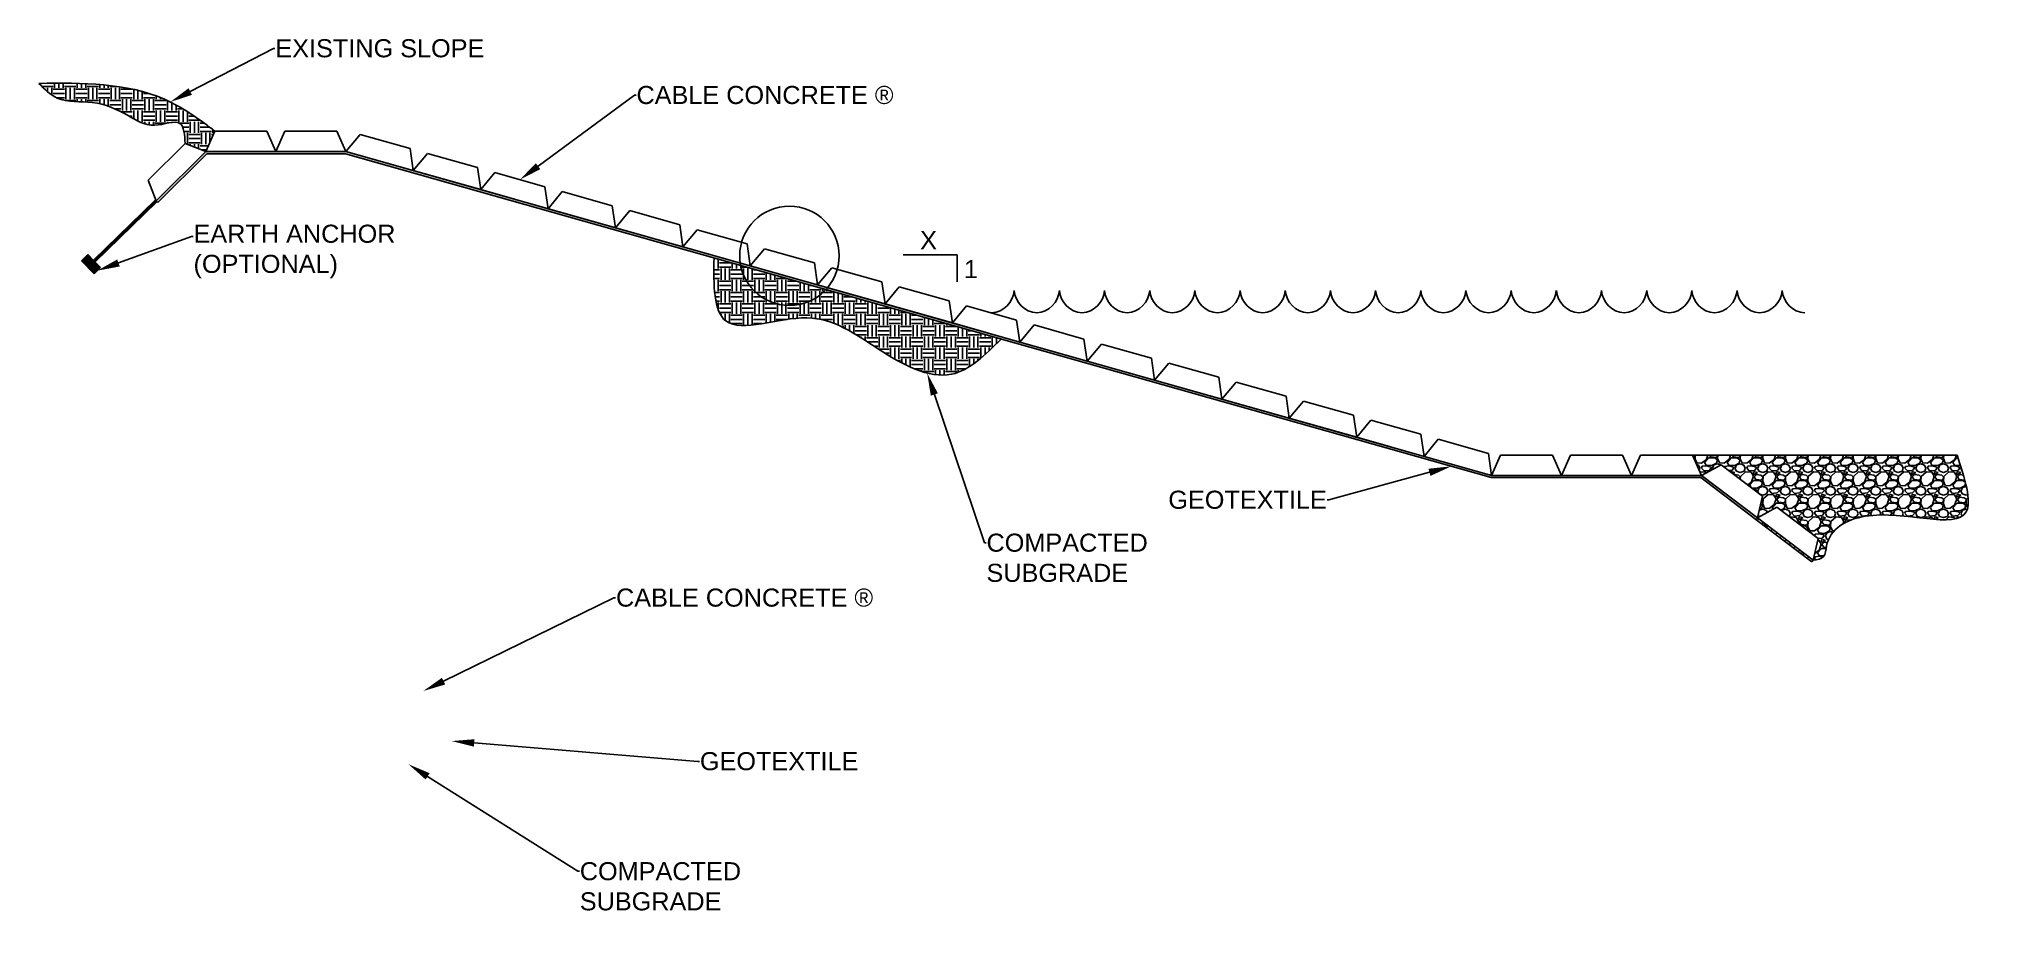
# Model space of a CAD drawing. Header units: inches. Extents: x 13 to 444, y -79 to 115.
import ezdxf
from ezdxf import colors
from ezdxf.entities.mleader import LeaderData, LeaderLine
from ezdxf.math import Vec2, Vec3

# ---------------------------------------------------------------- set-up
doc = ezdxf.new("R2010")
doc.units = ezdxf.units.IN
doc.header["$MEASUREMENT"] = 0
doc.styles.get("Standard").update_dxf_attribs({"font": 'arial.ttf'})
pattern_1 = [(0, (41.6366, 82.004), (2.5, 2.5), [2.5, -2.5]), (0, (41.6366, 82.9415), (2.5, 2.5), [2.5, -2.5]), (0, (41.6366, 83.879), (2.5, 2.5), [2.5, -2.5]), (90, (41.949, 84.1915), (-2.5, 2.5), [2.5, -2.5]), (90, (42.8866, 84.1915), (-2.5, 2.5), [2.5, -2.5]), (90, (43.824, 84.1915), (-2.5, 2.5), [2.5, -2.5])]

msp = doc.modelspace()

# ---------------------------------------------------------------- hatches: boundary and pattern name
h = msp.add_hatch()
h.set_pattern_fill('EARTH', color=256, scale=10)
h.set_pattern_definition(pattern_1)
edge = h.paths.add_edge_path()
edge.add_spline(control_points=[(52.42, 94.58), (51.68, 95.15), (48.2, 97.85), (36.38, 105.39), (23.13, 105.26), (13.47, 105.17)], knot_values=[0, 0, 0, 0, 2.802453, 13.224573, 41.228931, 41.228931, 41.228931, 41.228931], degree=3, periodic=0)
edge.add_spline(control_points=[(13.47, 105.17), (14.74, 103.88), (17.92, 100.65), (25.73, 101.66), (32.66, 98.61), (38.42, 94.75), (45.5, 97.98), (45.73, 93.76), (45.83, 91.87)], knot_values=[0, 0, 0, 0, 5.196906, 13.017882, 21.487552, 27.686496, 33.326321, 37.893694, 37.893694, 37.893694, 37.893694], degree=3, periodic=0)
edge.add_line((45.83, 91.87), (50.42, 90.08))
edge.add_line((50.42, 90.08), (52.42, 94.58))
h = msp.add_hatch()
h.set_pattern_fill('ANSI38', color=256, scale=10)
h.set_pattern_definition([(45, (41.6366, 82.004), (-0.8838835, 0.8838835), []), (135, (41.6366, 82.004), (-2.6516504, 0.8838835), [3.125, -1.875])])
h.paths.add_polyline_path([(81.42, 90.08), (50.42, 90.08), (39.41, 79.16), (39.77, 78.81), (50.62, 89.58), (81.35, 89.58), (334.92, 17.93), (335.37, 17.93), (381.32, 17.93), (393.53, 8.65), (393.83, 9.05), (381.49, 18.43), (365.99, 18.43), (350.49, 18.43), (334.99, 18.43)])
h = msp.add_hatch(color=256)
h.dxf.hatch_style = 1
h.paths.add_polyline_path([(25.71, 65.85), (24.31, 67.29), (22.88, 65.89), (25.67, 63.02), (27.1, 64.42)])
h = msp.add_hatch()
h.set_pattern_fill('EARTH', color=256, scale=10)
h.set_pattern_definition(pattern_1)
edge = h.paths.add_edge_path()
edge.add_spline(control_points=[(162.91, 66.53), (162.83, 60.61), (162.63, 47.19), (184.9, 56.74), (198.51, 46.32), (215.05, 37.19), (222.96, 45.11), (226.43, 48.58)], knot_values=[0, 0, 0, 0, 14.178587, 32.150519, 49.425405, 66.558394, 79.97067, 79.97067, 79.97067, 79.97067], degree=3, periodic=0)
edge.add_line((226.43, 48.58), (162.91, 66.53))
h = msp.add_hatch()
h.set_pattern_fill('GRAVEL', color=256, scale=5)
h.set_pattern_definition([(228.01279, (3.6, 5), (-40, -45), [0.67268, -66.59544]), (184.96974, (3.15, 4.5), (60, 5), [1.15434, -114.279624]), (132.51045, (2, 4.4), (50, -55), [0.81394, -80.580163]), (267.27369, (0.05, 3.15), (5, 100), [1.05119, -104.06779]), (292.833654, (0, 2.1), (-25, 60), [1.030775, -102.046866]), (357.27369, (0.4, 1.15), (-100, 5), [1.05119, -104.06779]), (37.69424, (1.45, 1.1), (-65, -50), [1.390145, -137.624243]), (72.25533, (2.55, 1.95), (35, 110), [1.31244, -129.931607]), (121.429566, (2.95, 3.2), (-40, 65), [1.05475, -104.420366]), (175.23636, (2.4, 4.1), (55, -5), [1.20416, -59.003813]), (222.397438, (1.2, 4.2), (-60, -55), [1.55724, -154.166875]), (138.81407, (5, 3.1), (-35, 30), [0.531505, -52.619224]), (171.469234, (4.6, 3.45), (65, -10), [1.011185, -100.107557]), (225, (3.6, 3.6), (-6e-16, -5), [0.707105, -6.363963]), (203.19859, (3.25, 4.2), (25, 10), [0.38079, -37.698076]), (291.8014, (2.9, 4.05), (-5, 15), [0.538515, -26.38731]), (30.96376, (3.1, 3.55), (15, 10), [0.874645, -28.280114]), (161.56505, (3.85, 4), (10, -5), [0.632455, -15.178933]), (16.38954, (0, 4.05), (50, 15), [0.886, -87.714226]), (70.34618, (0.85, 4.3), (-20, -55), [0.743305, -73.58704]), (293.19859, (3.85, 5), (-10, 25), [0.761575, -37.31729]), (343.61046, (4.15, 4.3), (-50, 15), [0.886, -87.714226]), (339.44395, (0, 0.95), (-25, 10), [0.8544, -41.86562]), (294.77514, (0.8, 0.65), (-25, 55), [0.71589, -70.873215]), (66.80141, (3.9, 0), (10, 25), [0.761575, -37.31729]), (17.354025, (4.2, 0.7), (-65, -20), [0.838155, -82.97712]), (69.44395, (1.45, 0), (-10, -25), [0.4272, -42.29282]), (101.30993, (3.6, 0), (-5, 20), [0.25495, -25.24015]), (165.96376, (3.55, 0.25), (15, -5), [1.030775, -19.584753]), (186.009006, (2.55, 0.5), (50, 5), [0.95525, -94.569616]), (303.69007, (3.1, 3.1), (-5, 10), [0.72111, -17.306646]), (353.157227, (3.5, 2.5), (85, -10), [1.25897, -124.637813]), (60.9454, (4.75, 2.35), (-20, -35), [0.51478, -50.96337]), (90, (5, 2.8), (-5, 5), [0.3, -4.7]), (120.25644, (2.45, 0.65), (20, -35), [0.69462, -68.7676]), (48.01279, (2.1, 1.25), (40, 45), [1.34536, -65.92276]), (0, (3, 2.25), (5, 5), [1.3, -3.7]), (325.30485, (4.3, 2.25), (50, -35), [0.79057, -78.26637]), (254.0546, (4.95, 1.8), (-5, -20), [0.72801, -35.67254]), (207.645975, (4.75, 1.1), (-95, -50), [1.185325, -117.34737]), (175.42608, (3.7, 0.55), (-65, 5), [1.253995, -124.145367])])
edge = h.paths.add_edge_path()
edge.add_spline(control_points=[(406.17, -0.33), (407.09, -0.19), (408.93, 0.07), (409.07, 6.16), (420.97, 13.01), (444.24, 3.68), (439.71, 17.81), (438.07, 22.93)], knot_values=[0, 0, 0, 0, 2.451637, 4.874935, 15.682288, 38.046799, 50.774821, 50.774821, 50.774821, 50.774821], degree=3, periodic=0)
edge.add_line((438.07, 22.93), (379.49, 22.93))
edge.add_line((379.49, 22.93), (381.49, 18.43))
edge.add_line((381.49, 18.43), (385.8, 20.8))
edge.add_line((385.8, 20.8), (394.96, 13.84))
edge.add_line((394.96, 13.84), (393.83, 9.05))
edge.add_line((393.83, 9.05), (398.15, 11.42))
edge.add_line((398.15, 11.42), (407.3, 4.47))
edge.add_line((407.3, 4.47), (406.17, -0.33))
h = msp.add_hatch()
h.set_pattern_fill('ANSI38', color=256, scale=10)
h.paths.add_polyline_path([(393.83, 9.05), (393.53, 8.65), (405.87, -0.72), (406.17, -0.33)])

# ---------------------------------------------------------------- linework, layer by layer
for p, q in [((37.66, 83.77), (45.83, 91.87)), ((45.83, 91.87), (50.42, 90.08)), ((50.42, 90.08), (52.42, 94.58)), ((52.42, 94.58), (63.92, 94.58)), ((63.92, 94.58), (65.92, 90.08)), ((65.92, 90.08), (67.92, 94.58)), ((67.92, 94.58), (79.42, 94.58)), ((79.42, 94.58), (81.42, 90.08)), ((81.42, 90.08), (84.57, 93.87)), ((84.57, 93.87), (95.63, 90.74)), ((95.63, 90.74), (96.33, 85.87)), ((39.41, 79.16), (50.42, 90.08)), ((39.41, 79.16), (50.42, 90.08)), ((39.77, 78.81), (50.62, 89.58)), ((50.42, 90.08), (65.92, 90.08)), ((50.42, 90.08), (81.42, 90.08)), ((50.62, 89.58), (81.35, 89.58)), ((65.92, 90.08), (81.42, 90.08)), ((81.35, 89.58), (334.92, 17.93)), ((81.42, 90.08), (96.33, 85.87)), ((81.42, 90.08), (334.99, 18.43)), ((96.33, 85.87), (99.48, 89.65)), ((99.48, 89.65), (110.55, 86.52)), ((110.55, 86.52), (111.25, 81.65)), ((39.41, 79.16), (37.66, 83.77)), ((96.33, 85.87), (111.25, 81.65)), ((111.25, 81.65), (114.4, 85.44)), ((114.4, 85.44), (125.46, 82.31)), ((125.46, 82.31), (126.17, 77.44)), ((39.41, 79.16), (39.77, 78.81)), ((111.25, 81.65), (126.17, 77.44)), ((126.17, 77.44), (129.31, 81.22)), ((129.31, 81.22), (140.38, 78.1)), ((140.38, 78.1), (141.08, 73.22)), ((126.17, 77.44), (141.08, 73.22)), ((141.08, 73.22), (144.23, 77.01)), ((144.23, 77.01), (155.3, 73.88)), ((155.3, 73.88), (156, 69.01)), ((141.08, 73.22), (156, 69.01)), ((156, 69.01), (159.15, 72.79)), ((156, 69.01), (170.91, 64.79)), ((159.15, 72.79), (170.21, 69.67)), ((170.21, 69.67), (170.91, 64.79)), ((24.31, 67.29), (22.88, 65.89)), ((22.88, 65.89), (25.67, 63.02)), ((25.71, 65.85), (24.31, 67.29)), ((25.71, 65.85), (27.1, 64.42)), ((170.91, 64.79), (174.06, 68.58)), ((170.91, 64.79), (185.83, 60.58)), ((174.06, 68.58), (185.13, 65.45)), ((185.13, 65.45), (185.83, 60.58)), ((216.75, 67.26), (204.75, 67.26)), ((216.75, 61.26), (216.75, 67.26)), ((27.1, 64.42), (25.67, 63.02)), ((185.83, 60.58), (188.98, 64.36)), ((185.83, 60.58), (200.75, 56.36)), ((188.98, 64.36), (200.04, 61.24)), ((200.04, 61.24), (200.75, 56.36)), ((200.75, 56.36), (203.89, 60.15)), ((200.75, 56.36), (215.66, 52.15)), ((203.89, 60.15), (214.96, 57.02)), ((214.96, 57.02), (215.66, 52.15)), ((215.66, 52.15), (218.81, 55.93)), ((215.66, 52.15), (230.58, 47.93)), ((218.81, 55.93), (229.88, 52.81)), ((229.88, 52.81), (230.58, 47.93)), ((230.58, 47.93), (233.73, 51.72)), ((233.73, 51.72), (244.79, 48.59)), ((230.58, 47.93), (245.49, 43.72)), ((244.79, 48.59), (245.49, 43.72)), ((245.49, 43.72), (248.64, 47.5)), ((248.64, 47.5), (259.71, 44.38)), ((245.49, 43.72), (260.41, 39.5)), ((259.71, 44.38), (260.41, 39.5)), ((260.41, 39.5), (263.56, 43.29)), ((263.56, 43.29), (274.62, 40.16)), ((260.41, 39.5), (275.32, 35.29)), ((274.62, 40.16), (275.32, 35.29)), ((275.32, 35.29), (278.47, 39.07)), ((278.47, 39.07), (289.54, 35.95)), ((275.32, 35.29), (290.24, 31.07)), ((289.54, 35.95), (290.24, 31.07)), ((290.24, 31.07), (293.39, 34.86)), ((293.39, 34.86), (304.46, 31.73)), ((290.24, 31.07), (305.16, 26.86)), ((304.46, 31.73), (305.16, 26.86)), ((305.16, 26.86), (308.31, 30.64)), ((308.31, 30.64), (319.37, 27.52)), ((305.16, 26.86), (320.07, 22.64)), ((319.37, 27.52), (320.07, 22.64)), ((320.07, 22.64), (323.22, 26.43)), ((323.22, 26.43), (334.29, 23.3)), ((320.07, 22.64), (334.99, 18.43)), ((334.29, 23.3), (334.99, 18.43)), ((334.99, 18.43), (336.99, 22.93)), ((336.99, 22.93), (348.49, 22.93)), ((348.49, 22.93), (350.49, 18.43)), ((350.49, 18.43), (352.49, 22.93)), ((352.49, 22.93), (363.99, 22.93)), ((363.99, 22.93), (365.99, 18.43)), ((365.99, 18.43), (367.99, 22.93)), ((367.99, 22.93), (379.49, 22.93)), ((379.49, 22.93), (381.49, 18.43)), ((379.49, 22.93), (438.07, 22.93)), ((334.29, 18.11), (334.92, 17.93)), ((334.92, 17.93), (381.32, 17.93)), ((334.92, 17.93), (335.37, 17.93)), ((334.99, 18.43), (350.49, 18.43)), ((334.99, 18.43), (381.49, 18.43)), ((350.49, 18.43), (365.99, 18.43)), ((365.99, 18.43), (381.49, 18.43)), ((381.32, 17.93), (393.53, 8.65)), ((381.49, 18.43), (385.8, 20.8)), ((381.49, 18.43), (393.83, 9.05)), ((381.49, 18.43), (393.83, 9.05)), ((385.8, 20.8), (394.96, 13.84)), ((394.96, 13.84), (393.83, 9.05)), ((393.53, 8.65), (393.83, 9.05)), ((393.53, 8.65), (405.87, -0.72)), ((393.83, 9.05), (398.15, 11.42)), ((393.83, 9.05), (406.17, -0.33)), ((398.15, 11.42), (407.3, 4.47)), ((407.3, 4.47), (406.17, -0.33)), ((405.87, -0.72), (406.17, -0.33))]:
    msp.add_line(p, q)
at = {"lineweight": 50}
msp.add_line((39.41, 79.16), (25.71, 65.85), dxfattribs=at)
msp.add_circle((179.59, 67.01), 11)
for centre, start, end in [((223.96, 59.75), 274.0536, 355.9464), ((234.72, 59.75), 184.0536, 265.9464), ((233.96, 59.75), 274.0536, 355.9464), ((244.72, 59.75), 184.0536, 265.9464), ((243.96, 59.75), 274.0536, 355.9464), ((254.72, 59.75), 184.0536, 265.9464), ((253.96, 59.75), 274.0536, 355.9464), ((264.72, 59.75), 184.0536, 265.9464), ((263.96, 59.75), 274.0536, 355.9464), ((274.72, 59.75), 184.0536, 265.9464), ((273.96, 59.75), 274.0536, 355.9464), ((284.72, 59.75), 184.0536, 265.9464), ((283.96, 59.75), 274.0536, 355.9464), ((294.72, 59.75), 184.0536, 265.9464), ((293.96, 59.75), 274.0536, 355.9464), ((304.72, 59.75), 184.0536, 265.9464), ((303.96, 59.75), 274.0536, 355.9464), ((314.72, 59.75), 184.0536, 265.9464), ((313.96, 59.75), 274.0536, 355.9464), ((324.72, 59.75), 184.0536, 265.9464), ((323.96, 59.75), 274.0536, 355.9464), ((334.72, 59.75), 184.0536, 265.9464), ((333.96, 59.75), 274.0536, 355.9464), ((344.72, 59.75), 184.0536, 265.9464), ((343.96, 59.75), 274.0536, 355.9464), ((354.72, 59.75), 184.0536, 265.9464), ((353.96, 59.75), 274.0536, 355.9464), ((364.72, 59.75), 184.0536, 265.9464), ((363.96, 59.75), 274.0536, 355.9464), ((374.72, 59.75), 184.0536, 265.9464), ((373.96, 59.75), 274.0536, 355.9464), ((384.72, 59.75), 184.0536, 265.9464), ((383.96, 59.75), 274.0536, 355.9464), ((394.72, 59.75), 184.0536, 265.9464), ((393.96, 59.75), 274.0536, 355.9464), ((404.72, 59.75), 184.0536, 265.9464)]:
    msp.add_arc(centre, 5.39, start, end)
for points in [[(52.42, 94.58), (50.19, 96.28), (41.26, 101.65), (13.47, 105.17)], [(13.47, 105.17), (17.53, 101.91), (25.29, 100.94), (33.24, 98.03), (39.06, 95.9), (44.69, 96.29), (45.83, 91.87)], [(162.91, 66.53), (165.51, 52.59), (183.47, 53.28), (199.3, 46.36), (215.5, 40.81), (226.43, 48.58)], [(406.17, -0.33), (408.49, 0.48), (409.14, 2.82), (417.72, 9.39), (440.06, 10.36), (438.07, 22.93)]]:
    msp.add_spline(points, degree=3)

# ---------------------------------------------------------------- texts
at = {"char_height": 4, "attachment_point": 1}
for s, width, insert in [('X', 6.7933, (208.51, 72.47)), ('1', 3.5875, (218.2, 66.07))]:
    msp.add_mtext_dynamic_manual_height_columns(s, width=width, gutter_width=1, heights=[0], dxfattribs=dict(at, insert=insert))

# ---------------------------------------------------------------- leaders
ml = msp.add_multileader_mtext('Standard')
ml.set_content('EXISTING SLOPE', color=256)
ml.set_leader_properties()
ml.build(insert=Vec2(0, 0))
ml.multileader.update_dxf_attribs({"dogleg_length": 0.36, "arrow_head_size": 5})
ctx = ml.context
ctx.base_point, ctx.arrow_head_size, ctx.landing_gap_size, ctx.plane_origin = Vec3(65.72, 112.91), 5, 0.09, Vec3(42.54, 101.05)
notes = []
notes.append((ctx, [(0, (1, 1, 0), (65.36, 112.91), (1, 0), 0.36, [(0, [(42.54, 101.05)], 0, [])])]))
ctx.mtext.insert, ctx.mtext.flow_direction = Vec3(65.81, 114.94), 5
ml = msp.add_multileader_mtext('Standard')
ml.set_content('CABLE CONCRETE ®', color=256)
ml.set_leader_properties()
ml.build(insert=Vec2(0, 0))
ml.multileader.update_dxf_attribs({"dogleg_length": 0.36, "arrow_head_size": 5})
ctx = ml.context
ctx.base_point, ctx.arrow_head_size, ctx.landing_gap_size, ctx.plane_origin = Vec3(145.64, 102.57), 5, 0.09, Vec3(119.93, 83.87)
notes.append((ctx, [(0, (1, 1, 0), (145.28, 102.57), (1, 0), 0.36, [(0, [(119.93, 83.87)], 0, [])])]))
ctx.mtext.insert, ctx.mtext.flow_direction = Vec3(145.73, 104.6), 5
ml = msp.add_multileader_mtext('Standard')
ml.set_content('EARTH ANCHOR\\P(OPTIONAL) ', color=256)
ml.set_leader_properties()
ml.build(insert=Vec2(0, 0))
ml.multileader.update_dxf_attribs({"dogleg_length": 0.36, "arrow_head_size": 5})
ctx = ml.context
ctx.base_point, ctx.arrow_head_size, ctx.landing_gap_size, ctx.plane_origin = Vec3(47.6, 71.31), 5, 0.09, Vec3(26.38, 63.72)
notes.append((ctx, [(0, (1, 1, 0), (47.24, 71.31), (1, 0), 0.36, [(0, [(26.38, 63.72)], 0, [])])]))
ctx.mtext.insert, ctx.mtext.flow_direction = Vec3(47.69, 73.9), 5
ml = msp.add_multileader_mtext('Standard')
ml.set_content('COMPACTED \\PSUBGRADE', color=256)
ml.set_leader_properties()
ml.build(insert=Vec2(0, 0))
ml.multileader.update_dxf_attribs({"dogleg_length": 0.36, "arrow_head_size": 5})
ctx = ml.context
ctx.base_point, ctx.arrow_head_size, ctx.landing_gap_size, ctx.plane_origin = Vec3(223.12, 3.5), 5, 0.09, Vec3(208.48, 40.06)
notes.append((ctx, [(0, (1, 1, 0), (222.76, 3.5), (1, 0), 0.36, [(0, [(210.07, 41.06)], 0, [])])]))
ctx.mtext.insert, ctx.mtext.flow_direction = Vec3(223.21, 5.54), 5
ml = msp.add_multileader_mtext('Standard')
ml.set_content('GEOTEXTILE', color=256)
ml.set_leader_properties()
ml.build(insert=Vec2(0, 0))
ml.multileader.update_dxf_attribs({"dogleg_length": 0.36, "arrow_head_size": 5})
ctx = ml.context
ctx.base_point, ctx.arrow_head_size, ctx.landing_gap_size, ctx.plane_origin = Vec3(263.96, 13.01), 5, 0.09, Vec3(326.08, 20.43)
ctx.text_align_type = 2
notes.append((ctx, [(0, (1, 1, 0), (298.99, 13.01), (-1, 0), 0.36, [(0, [(326.08, 20.43)], 0, [])])]))
ctx.mtext.insert, ctx.mtext.alignment, ctx.mtext.flow_direction = Vec3(298.54, 15.04), 3, 5
ml = msp.add_multileader_mtext('Standard')
ml.set_content('CABLE CONCRETE ®', color=256)
ml.set_leader_properties()
ml.build(insert=Vec2(0, 0))
ml.multileader.update_dxf_attribs({"dogleg_length": 0.36, "arrow_head_size": 5})
ctx = ml.context
ctx.base_point, ctx.arrow_head_size, ctx.landing_gap_size, ctx.plane_origin = Vec3(141.12, -8.65), 5, 0.09, Vec3(98.55, -29.29)
notes.append((ctx, [(0, (1, 1, 0), (140.76, -8.65), (1, 0), 0.36, [(0, [(98.55, -29.29)], 0, [])])]))
ctx.mtext.insert, ctx.mtext.flow_direction = Vec3(141.21, -6.61), 5
ml = msp.add_multileader_mtext('Standard')
ml.set_content('GEOTEXTILE', color=256)
ml.set_leader_properties()
ml.build(insert=Vec2(0, 0))
ml.multileader.update_dxf_attribs({"dogleg_length": 0.36, "arrow_head_size": 5})
ctx = ml.context
ctx.base_point, ctx.arrow_head_size, ctx.landing_gap_size, ctx.plane_origin = Vec3(159.68, -44.85), 5, 0.09, Vec3(104.84, -40.36)
notes.append((ctx, [(0, (1, 1, 0), (159.32, -44.85), (1, 0), 0.36, [(0, [(104.84, -40.36)], 0, [])])]))
ctx.mtext.insert, ctx.mtext.flow_direction = Vec3(159.77, -42.81), 5
ml = msp.add_multileader_mtext('Standard')
ml.set_content('COMPACTED\\PSUBGRADE', color=256)
ml.set_leader_properties()
ml.build(insert=Vec2(0, 0))
ml.multileader.update_dxf_attribs({"dogleg_length": 0.36, "arrow_head_size": 5})
ctx = ml.context
ctx.base_point, ctx.arrow_head_size, ctx.landing_gap_size, ctx.plane_origin = Vec3(133.1, -69.18), 5, 0.09, Vec3(95.28, -45.49)
notes.append((ctx, [(0, (1, 1, 0), (132.74, -69.18), (1, 0), 0.36, [(0, [(95.28, -45.49)], 0, [])])]))
ctx.mtext.insert, ctx.mtext.flow_direction = Vec3(133.19, -67.15), 5
for ctx, leaders in notes:
    for number, flags, end, landing, length, lines in leaders:
        leader = LeaderData()
        leader.index, (leader.has_last_leader_line, leader.has_dogleg_vector, leader.attachment_direction) = number, flags
        leader.last_leader_point, leader.dogleg_vector, leader.dogleg_length = Vec3(end), Vec3(landing), length
        for number, points, colour, breaks in lines:
            line = LeaderLine()
            line.index, line.vertices, line.color, line.breaks = number, Vec3.list(points), colors.encode_raw_color(colour), breaks
            leader.lines.append(line)
        ctx.leaders.append(leader)

doc.saveas('drawing.dxf')
